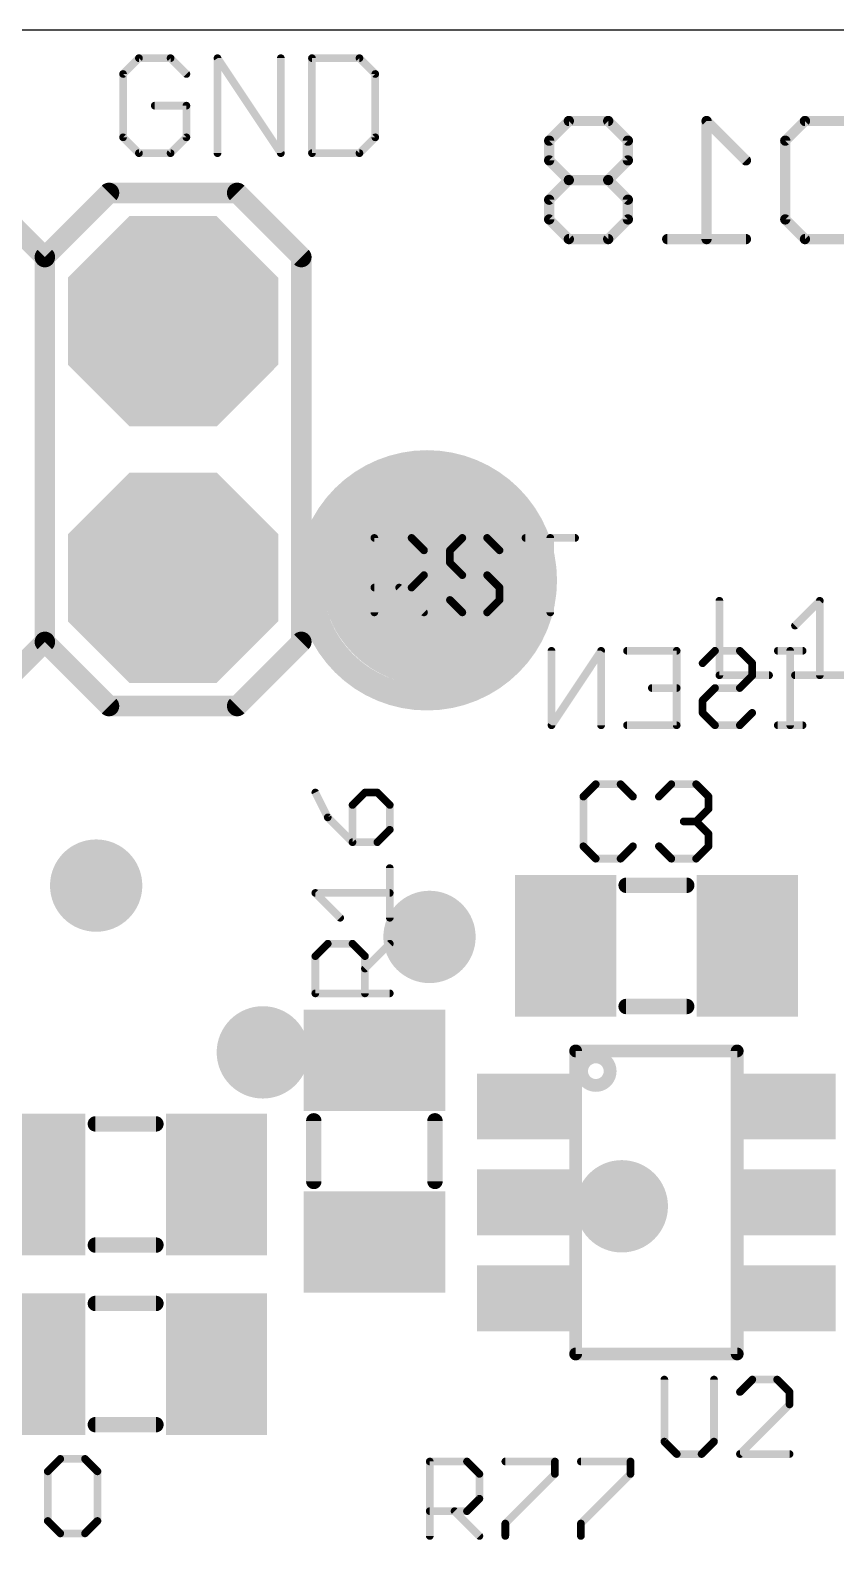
# Model space of a CAD drawing. Extents: x 0 to 96, y -11 to 42.
# Drawn here: x 72.75 to 80.73, y 27.05 to 42 of the extents above; entities that cross this region are included whole.
import ezdxf

# ---------------------------------------------------------------- set-up
doc = ezdxf.new("R2010")
doc.units = 0
for name, color, linetype in [('17', 82, 'CONTINUOUS'), ('18', 82, 'CONTINUOUS'), ('20', 7, 'CONTINUOUS'), ('21', 253, 'CONTINUOUS'), ('22', 253, 'CONTINUOUS'), ('29', 253, 'CONTINUOUS')]:
    doc.layers.add(name, color=color, linetype=linetype)

# ---------------------------------------------------------------- blocks, each defined once
blk = doc.blocks.new('RECT')
blk.add_solid([(-0.5, -0.5), (0.5, -0.5), (-0.5, 0.5), (0.5, 0.5)])
blk = doc.blocks.new('OCTAGONP')
at = {"const_width": 0.5}
blk.add_lwpolyline([(-0.25, -0.1036), (-0.25, 0.1036), (-0.1036, 0.25), (0.1036, 0.25), (0.25, 0.1036), (0.25, -0.1036), (0.1036, -0.25), (-0.1036, -0.25), (-0.25, -0.1036), (-0.25, 0.1036)], dxfattribs=at)
blk = doc.blocks.new('ROUNDV')
at = {"const_width": 0.5}
blk.add_lwpolyline([(0, -0.25, 1), (0, 0.25, 1), (0, -0.25)], format="xyb", dxfattribs=at)

msp = doc.modelspace()

# ---------------------------------------------------------------- linework, layer by layer
at = {"layer": '20'}
msp.add_line((88.0028, 41.9972), (7.9972, 41.9972), dxfattribs=at)
at = {"layer": '21'}
for points, const_width in [([(73.8295, 41.7203), (73.6727, 41.5635)], 0.0762), ([(74.143, 41.7203), (73.8295, 41.7203)], 0.0762), ([(74.2998, 41.5635), (74.143, 41.7203)], 0.0762), ([(74.6082, 40.7797), (74.6082, 41.7203)], 0.0762), ([(74.6082, 41.7203), (75.2353, 40.7797)], 0.0762), ([(75.2353, 40.7797), (75.2353, 41.7203)], 0.0762), ([(75.5437, 41.7203), (75.5437, 40.7797)], 0.0762), ([(76.014, 41.7203), (75.5437, 41.7203)], 0.0762), ([(76.1708, 41.5635), (76.014, 41.7203)], 0.0762), ([(73.6727, 41.5635), (73.6727, 40.9365)], 0.0762), ([(76.1708, 40.9365), (76.1708, 41.5635)], 0.0762), ([(74.2998, 41.25), (73.9862, 41.25)], 0.0762), ([(74.2998, 40.9365), (74.2998, 41.25)], 0.0762), ([(73.6727, 40.9365), (73.8295, 40.7797)], 0.0762), ([(74.143, 40.7797), (74.2998, 40.9365)], 0.0762), ([(76.014, 40.7797), (76.1708, 40.9365)], 0.0762), ([(73.8295, 40.7797), (74.143, 40.7797)], 0.0762), ([(75.5437, 40.7797), (76.014, 40.7797)], 0.0762), ([(72.263, 40.386), (72.898, 39.751)], 0.2032), ([(72.898, 39.751), (73.533, 40.386)], 0.2032), ([(73.533, 40.386), (74.803, 40.386)], 0.2032), ([(74.803, 40.386), (75.438, 39.751)], 0.2032), ([(72.898, 39.751), (72.898, 35.941)], 0.2032), ([(75.438, 39.751), (75.438, 35.941)], 0.2032), ([(76.1619, 36.2331), (76.1619, 36.9703)], 0.0762), ([(76.1619, 36.9703), (76.5305, 36.9703)], 0.0762), ([(76.5305, 36.9703), (76.6534, 36.8475)], 0.0762), ([(77.0332, 36.9703), (76.9103, 36.8475)], 0.0762), ([(77.2789, 36.9703), (77.0332, 36.9703)], 0.0762), ([(77.4018, 36.8475), (77.2789, 36.9703)], 0.0762), ([(77.6587, 36.9703), (78.1502, 36.9703)], 0.0762), ([(77.9045, 36.2331), (77.9045, 36.9703)], 0.0762), ([(76.6534, 36.8475), (76.6534, 36.6017)], 0.0762), ([(76.9103, 36.8475), (76.9103, 36.7246)], 0.0762), ([(76.6534, 36.6017), (76.5305, 36.4788)], 0.0762), ([(76.9103, 36.7246), (77.0332, 36.6017)], 0.0762), ([(77.0332, 36.6017), (77.2789, 36.6017)], 0.0762), ([(77.2789, 36.6017), (77.4018, 36.4788)], 0.0762), ([(76.5305, 36.4788), (76.1619, 36.4788)], 0.0762), ([(76.4076, 36.4788), (76.6534, 36.2331)], 0.0762), ([(77.4018, 36.4788), (77.4018, 36.356)], 0.0762), ([(77.0332, 36.2331), (76.9103, 36.356)], 0.0762), ([(77.4018, 36.356), (77.2789, 36.2331)], 0.0762), ([(79.58, 36.348), (79.58, 35.6108)], 0.0762), ([(80.3284, 36.1023), (80.5741, 36.348)], 0.0762), ([(80.5741, 36.348), (80.5741, 35.6108)], 0.0762), ([(77.2789, 36.2331), (77.0332, 36.2331)], 0.0762), ([(72.263, 35.306), (72.898, 35.941)], 0.2032), ([(72.898, 35.941), (73.533, 35.306)], 0.2032), ([(74.803, 35.306), (75.438, 35.941)], 0.2032), ([(79.58, 35.6108), (80.0715, 35.6108)], 0.0762), ([(80.3284, 35.6108), (80.8199, 35.6108)], 0.0762), ([(73.533, 35.306), (74.803, 35.306)], 0.2032), ([(78.3549, 34.5319), (78.232, 34.4091)], 0.0762), ([(78.6006, 34.5319), (78.3549, 34.5319)], 0.0762), ([(78.7235, 34.4091), (78.6006, 34.5319)], 0.0762), ([(78.9804, 34.4091), (79.1033, 34.5319)], 0.0762), ([(79.1033, 34.5319), (79.349, 34.5319)], 0.0762), ([(79.349, 34.5319), (79.4719, 34.4091)], 0.0762), ([(75.5771, 34.4495), (75.6999, 34.2038)], 0.0762), ([(76.0686, 34.4495), (75.9457, 34.3266)], 0.0762), ([(76.1914, 34.4495), (76.0686, 34.4495)], 0.0762), ([(76.3143, 34.3266), (76.1914, 34.4495)], 0.0762), ([(78.232, 34.4091), (78.232, 33.9176)], 0.0762), ([(79.4719, 34.4091), (79.4719, 34.2862)], 0.0762), ([(75.6999, 34.2038), (75.9457, 33.958)], 0.0762), ([(75.9457, 34.3266), (75.9457, 33.958)], 0.0762), ([(76.3143, 34.0809), (76.3143, 34.3266)], 0.0762), ([(79.4719, 34.2862), (79.349, 34.1633)], 0.0762), ([(76.1914, 33.958), (76.3143, 34.0809)], 0.0762), ([(79.349, 34.1633), (79.2262, 34.1633)], 0.0762), ([(79.349, 34.1633), (79.4719, 34.0404)], 0.0762), ([(79.4719, 34.0404), (79.4719, 33.9176)], 0.0762), ([(75.9457, 33.958), (76.1914, 33.958)], 0.0762), ([(78.232, 33.9176), (78.3549, 33.7947)], 0.0762), ([(78.6006, 33.7947), (78.7235, 33.9176)], 0.0762), ([(79.1033, 33.7947), (78.9804, 33.9176)], 0.0762), ([(79.4719, 33.9176), (79.349, 33.7947)], 0.0762), ([(78.3549, 33.7947), (78.6006, 33.7947)], 0.0762), ([(79.349, 33.7947), (79.1033, 33.7947)], 0.0762), ([(76.3143, 33.2096), (76.3143, 33.7011)], 0.0762), ([(75.8228, 33.2096), (75.5771, 33.4554)], 0.0762), ([(75.5771, 33.4554), (76.3143, 33.4554)], 0.0762), ([(78.6559, 33.5311), (79.2559, 33.5311)], 0.1524), ([(75.5771, 32.8298), (75.6999, 32.9527)], 0.0762), ([(75.6999, 32.9527), (75.9457, 32.9527)], 0.0762), ([(75.9457, 32.9527), (76.0686, 32.8298)], 0.0762), ([(76.0686, 32.7069), (76.3143, 32.9527)], 0.0762), ([(75.5771, 32.4612), (75.5771, 32.8298)], 0.0762), ([(76.0686, 32.8298), (76.0686, 32.4612)], 0.0762), ([(76.3143, 32.4612), (75.5771, 32.4612)], 0.0762), ([(78.6559, 32.3311), (79.2559, 32.3311)], 0.1524), ([(78.1559, 28.8911), (78.1559, 31.8911)], 0.127), ([(78.1559, 31.8911), (79.7559, 31.8911)], 0.127), ([(79.7559, 31.8911), (79.7559, 28.8911)], 0.127), ([(73.3981, 31.1689), (73.9981, 31.1689)], 0.1524), ([(75.5619, 30.5991), (75.5619, 31.1991)], 0.1524), ([(76.7619, 30.5991), (76.7619, 31.1991)], 0.1524), ([(73.3981, 29.9689), (73.9981, 29.9689)], 0.1524), ([(73.9981, 29.3909), (73.3981, 29.3909)], 0.1524), ([(79.7559, 28.8911), (78.1559, 28.8911)], 0.127), ([(79.0346, 28.6374), (79.0346, 28.0231)], 0.0762), ([(79.5261, 28.0231), (79.5261, 28.6374)], 0.0762), ([(79.9059, 28.6374), (79.783, 28.5146)], 0.0762), ([(80.1516, 28.6374), (79.9059, 28.6374)], 0.0762), ([(80.2745, 28.5146), (80.1516, 28.6374)], 0.0762), ([(80.2745, 28.3917), (80.2745, 28.5146)], 0.0762), ([(79.783, 27.9002), (80.2745, 28.3917)], 0.0762), ([(73.9981, 28.1909), (73.3981, 28.1909)], 0.1524), ([(79.0346, 28.0231), (79.1574, 27.9002)], 0.0762), ([(79.4032, 27.9002), (79.5261, 28.0231)], 0.0762), ([(76.7107, 27.0891), (76.7107, 27.8263)], 0.0762), ([(76.7107, 27.8263), (77.0793, 27.8263)], 0.0762), ([(77.0793, 27.8263), (77.2021, 27.7035)], 0.0762), ([(77.4591, 27.8263), (77.9506, 27.8263)], 0.0762), ([(77.9506, 27.8263), (77.9506, 27.7035)], 0.0762), ([(78.2075, 27.8263), (78.699, 27.8263)], 0.0762), ([(78.699, 27.8263), (78.699, 27.7035)], 0.0762), ([(79.1574, 27.9002), (79.4032, 27.9002)], 0.0762), ([(80.2745, 27.9002), (79.783, 27.9002)], 0.0762), ([(77.2021, 27.7035), (77.2021, 27.4577)], 0.0762), ([(77.9506, 27.7035), (77.4591, 27.212)], 0.0762), ([(78.699, 27.7035), (78.2075, 27.212)], 0.0762), ([(77.0793, 27.3348), (76.7107, 27.3348)], 0.0762), ([(76.9564, 27.3348), (77.2021, 27.0891)], 0.0762), ([(77.2021, 27.4577), (77.0793, 27.3348)], 0.0762), ([(77.4591, 27.212), (77.4591, 27.0891)], 0.0762), ([(78.2075, 27.212), (78.2075, 27.0891)], 0.0762)]:
    msp.add_lwpolyline(points, dxfattribs=dict(at, const_width=const_width))
for points, const_width in [([(73.8295, 41.7394, 1), (73.8295, 41.7013)], 0.0381), ([(73.8429, 41.7068, 1), (73.816, 41.7338)], 0.0381), ([(74.1565, 41.7338, 1), (74.1295, 41.7068)], 0.0381), ([(74.143, 41.7013, 1), (74.143, 41.7394)], 0.0381), ([(74.6241, 41.7309, 1), (74.5924, 41.7097)], 0.0381), ([(74.6273, 41.7203, 1), (74.5892, 41.7203)], 0.0381), ([(75.2543, 41.7203, 1), (75.2162, 41.7203)], 0.0381), ([(75.5437, 41.7394, 1), (75.5437, 41.7013)], 0.0381), ([(75.5628, 41.7203, 1), (75.5247, 41.7203)], 0.0381), ([(76.0275, 41.7338, 1), (76.0006, 41.7068)], 0.0381), ([(76.014, 41.7013, 1), (76.014, 41.7394)], 0.0381), ([(73.6917, 41.5635, 1), (73.6537, 41.5635)], 0.0381), ([(73.6592, 41.577, 1), (73.6862, 41.5501)], 0.0381), ([(74.2863, 41.5501, 1), (74.3132, 41.577)], 0.0381), ([(76.1899, 41.5635, 1), (76.1518, 41.5635)], 0.0381), ([(76.1573, 41.5501, 1), (76.1843, 41.577)], 0.0381), ([(73.9862, 41.2691, 1), (73.9862, 41.2309)], 0.0381), ([(74.3188, 41.25, 1), (74.2807, 41.25)], 0.0381), ([(74.2998, 41.2309, 1), (74.2998, 41.2691)], 0.0381), ([(73.6862, 40.9499, 1), (73.6592, 40.923)], 0.0381), ([(73.6537, 40.9365, 1), (73.6917, 40.9365)], 0.0381), ([(74.2807, 40.9365, 1), (74.3188, 40.9365)], 0.0381), ([(74.3132, 40.923, 1), (74.2863, 40.9499)], 0.0381), ([(76.1518, 40.9365, 1), (76.1899, 40.9365)], 0.0381), ([(76.1843, 40.923, 1), (76.1573, 40.9499)], 0.0381), ([(73.8295, 40.7988, 1), (73.8295, 40.7607)], 0.0381), ([(73.816, 40.7662, 1), (73.8429, 40.7932)], 0.0381), ([(74.1295, 40.7932, 1), (74.1565, 40.7662)], 0.0381), ([(74.143, 40.7607, 1), (74.143, 40.7988)], 0.0381), ([(75.2194, 40.7691, 1), (75.2511, 40.7903)], 0.0381), ([(75.5437, 40.7988, 1), (75.5437, 40.7607)], 0.0381), ([(76.0006, 40.7932, 1), (76.0275, 40.7662)], 0.0381), ([(76.014, 40.7607, 1), (76.014, 40.7988)], 0.0381), ([(74.5892, 40.7797, 1), (74.6273, 40.7797)], 0.0381), ([(75.2162, 40.7797, 1), (75.2543, 40.7797)], 0.0381), ([(75.5247, 40.7797, 1), (75.5628, 40.7797)], 0.0381), ([(73.533, 40.4368, 1), (73.533, 40.3352)], 0.1016), ([(73.5689, 40.3501, 1), (73.4971, 40.4219)], 0.1016), ([(74.8389, 40.4219, 1), (74.7671, 40.3501)], 0.1016), ([(74.803, 40.3352, 1), (74.803, 40.4368)], 0.1016), ([(72.9488, 39.751, 1), (72.8472, 39.751)], 0.1016), ([(72.8621, 39.7869, 1), (72.9339, 39.7151)], 0.1016), ([(72.8621, 39.7151, 1), (72.9339, 39.7869)], 0.1016), ([(75.4888, 39.751, 1), (75.3872, 39.751)], 0.1016), ([(75.4021, 39.7151, 1), (75.4739, 39.7869)], 0.1016), ([(76.1619, 36.9894, 1), (76.1619, 36.9513)], 0.0381), ([(76.1809, 36.9703, 1), (76.1429, 36.9703)], 0.0381), ([(76.544, 36.9838, 1), (76.517, 36.9569)], 0.0381), ([(76.5305, 36.9513, 1), (76.5305, 36.9894)], 0.0381), ([(77.0332, 36.9894, 1), (77.0332, 36.9513)], 0.0381), ([(77.0467, 36.9569, 1), (77.0197, 36.9838)], 0.0381), ([(77.2924, 36.9838, 1), (77.2655, 36.9569)], 0.0381), ([(77.2789, 36.9513, 1), (77.2789, 36.9894)], 0.0381), ([(77.6587, 36.9894, 1), (77.6587, 36.9513)], 0.0381), ([(77.9235, 36.9703, 1), (77.8854, 36.9703)], 0.0381), ([(78.1502, 36.9513, 1), (78.1502, 36.9894)], 0.0381), ([(76.6724, 36.8475, 1), (76.6343, 36.8475)], 0.0381), ([(76.6399, 36.834, 1), (76.6669, 36.8609)], 0.0381), ([(76.8968, 36.8609, 1), (76.9238, 36.834)], 0.0381), ([(76.9294, 36.8475, 1), (76.8913, 36.8475)], 0.0381), ([(77.3883, 36.834, 1), (77.4153, 36.8609)], 0.0381), ([(76.6343, 36.6017, 1), (76.6724, 36.6017)], 0.0381), ([(76.6669, 36.5882, 1), (76.6399, 36.6152)], 0.0381), ([(76.9238, 36.7381, 1), (76.8968, 36.7111)], 0.0381), ([(76.8913, 36.7246, 1), (76.9294, 36.7246)], 0.0381), ([(77.0332, 36.6208, 1), (77.0332, 36.5827)], 0.0381), ([(77.0197, 36.5882, 1), (77.0467, 36.6152)], 0.0381), ([(77.2924, 36.6152, 1), (77.2655, 36.5882)], 0.0381), ([(77.2789, 36.5827, 1), (77.2789, 36.6208)], 0.0381), ([(76.1619, 36.4979, 1), (76.1619, 36.4598)], 0.0381), ([(76.4211, 36.4923, 1), (76.3942, 36.4654)], 0.0381), ([(76.517, 36.4923, 1), (76.544, 36.4654)], 0.0381), ([(76.5305, 36.4598, 1), (76.5305, 36.4979)], 0.0381), ([(77.4209, 36.4788, 1), (77.3828, 36.4788)], 0.0381), ([(77.3883, 36.4654, 1), (77.4153, 36.4923)], 0.0381), ([(76.9238, 36.3694, 1), (76.8968, 36.3425)], 0.0381), ([(77.3828, 36.356, 1), (77.4209, 36.356)], 0.0381), ([(77.4153, 36.3425, 1), (77.3883, 36.3694)], 0.0381), ([(79.599, 36.348, 1), (79.5609, 36.348)], 0.0381), ([(80.5932, 36.348, 1), (80.5551, 36.348)], 0.0381), ([(80.5876, 36.3346, 1), (80.5607, 36.3615)], 0.0381), ([(76.1429, 36.2331, 1), (76.1809, 36.2331)], 0.0381), ([(76.6399, 36.2196, 1), (76.6669, 36.2466)], 0.0381), ([(77.0332, 36.2522, 1), (77.0332, 36.2141)], 0.0381), ([(77.0197, 36.2196, 1), (77.0467, 36.2466)], 0.0381), ([(77.2655, 36.2466, 1), (77.2924, 36.2196)], 0.0381), ([(77.2789, 36.2141, 1), (77.2789, 36.2522)], 0.0381), ([(77.8854, 36.2331, 1), (77.9235, 36.2331)], 0.0381), ([(72.9339, 35.9769, 1), (72.8621, 35.9051)], 0.1016), ([(72.9339, 35.9051, 1), (72.8621, 35.9769)], 0.1016), ([(75.4739, 35.9051, 1), (75.4021, 35.9769)], 0.1016), ([(80.3149, 36.1158, 1), (80.3419, 36.0888)], 0.0381), ([(72.8472, 35.941, 1), (72.9488, 35.941)], 0.1016), ([(75.3872, 35.941, 1), (75.4888, 35.941)], 0.1016), ([(79.58, 35.6299, 1), (79.58, 35.5918)], 0.0381), ([(79.5609, 35.6108, 1), (79.599, 35.6108)], 0.0381), ([(80.0715, 35.5918, 1), (80.0715, 35.6299)], 0.0381), ([(80.3284, 35.6299, 1), (80.3284, 35.5918)], 0.0381), ([(80.5551, 35.6108, 1), (80.5932, 35.6108)], 0.0381), ([(73.533, 35.3568, 1), (73.533, 35.2552)], 0.1016), ([(73.4971, 35.2701, 1), (73.5689, 35.3419)], 0.1016), ([(74.7671, 35.3419, 1), (74.8389, 35.2701)], 0.1016), ([(74.803, 35.2552, 1), (74.803, 35.3568)], 0.1016), ([(78.3549, 34.551, 1), (78.3549, 34.5129)], 0.0381), ([(78.3683, 34.5185, 1), (78.3414, 34.5454)], 0.0381), ([(78.6141, 34.5454, 1), (78.5871, 34.5185)], 0.0381), ([(78.6006, 34.5129, 1), (78.6006, 34.551)], 0.0381), ([(79.1033, 34.551, 1), (79.1033, 34.5129)], 0.0381), ([(79.1168, 34.5185, 1), (79.0898, 34.5454)], 0.0381), ([(79.3625, 34.5454, 1), (79.3356, 34.5185)], 0.0381), ([(79.349, 34.5129, 1), (79.349, 34.551)], 0.0381), ([(75.5941, 34.458, 1), (75.56, 34.441)], 0.0381), ([(76.0686, 34.4686, 1), (76.0686, 34.4305)], 0.0381), ([(76.082, 34.436, 1), (76.0551, 34.463)], 0.0381), ([(76.2049, 34.463, 1), (76.178, 34.436)], 0.0381), ([(76.1914, 34.4305, 1), (76.1914, 34.4686)], 0.0381), ([(78.2185, 34.4225, 1), (78.2455, 34.3956)], 0.0381), ([(78.251, 34.4091, 1), (78.213, 34.4091)], 0.0381), ([(78.71, 34.3956, 1), (78.737, 34.4225)], 0.0381), ([(78.9669, 34.4225, 1), (78.9939, 34.3956)], 0.0381), ([(79.4909, 34.4091, 1), (79.4529, 34.4091)], 0.0381), ([(79.4584, 34.3956, 1), (79.4854, 34.4225)], 0.0381), ([(75.7134, 34.2172, 1), (75.6865, 34.1903)], 0.0381), ([(75.6829, 34.1953, 1), (75.717, 34.2123)], 0.0381), ([(75.9647, 34.3266, 1), (75.9266, 34.3266)], 0.0381), ([(75.9322, 34.3401, 1), (75.9592, 34.3132)], 0.0381), ([(76.3333, 34.3266, 1), (76.2953, 34.3266)], 0.0381), ([(76.3008, 34.3132, 1), (76.3278, 34.3401)], 0.0381), ([(79.4529, 34.2862, 1), (79.4909, 34.2862)], 0.0381), ([(79.4854, 34.2727, 1), (79.4584, 34.2997)], 0.0381), ([(76.2953, 34.0809, 1), (76.3333, 34.0809)], 0.0381), ([(76.3278, 34.0674, 1), (76.3008, 34.0944)], 0.0381), ([(79.2262, 34.1824, 1), (79.2262, 34.1443)], 0.0381), ([(79.3625, 34.1768, 1), (79.3356, 34.1498)], 0.0381), ([(79.3356, 34.1768, 1), (79.3625, 34.1498)], 0.0381), ([(79.349, 34.1443, 1), (79.349, 34.1824)], 0.0381), ([(79.4909, 34.0404, 1), (79.4529, 34.0404)], 0.0381), ([(75.9457, 33.9771, 1), (75.9457, 33.939)], 0.0381), ([(75.9266, 33.958, 1), (75.9647, 33.958)], 0.0381), ([(75.9322, 33.9446, 1), (75.9592, 33.9715)], 0.0381), ([(76.178, 33.9715, 1), (76.2049, 33.9446)], 0.0381), ([(76.1914, 33.939, 1), (76.1914, 33.9771)], 0.0381), ([(78.2455, 33.931, 1), (78.2185, 33.9041)], 0.0381), ([(78.213, 33.9176, 1), (78.251, 33.9176)], 0.0381), ([(78.737, 33.9041, 1), (78.71, 33.931)], 0.0381), ([(78.9939, 33.931, 1), (78.9669, 33.9041)], 0.0381), ([(79.4529, 33.9176, 1), (79.4909, 33.9176)], 0.0381), ([(79.4584, 34.027, 1), (79.4854, 34.0539)], 0.0381), ([(79.4854, 33.9041, 1), (79.4584, 33.931)], 0.0381), ([(78.3549, 33.8137, 1), (78.3549, 33.7756)], 0.0381), ([(78.3414, 33.7812, 1), (78.3683, 33.8082)], 0.0381), ([(78.5871, 33.8082, 1), (78.6141, 33.7812)], 0.0381), ([(78.6006, 33.7756, 1), (78.6006, 33.8137)], 0.0381), ([(79.1033, 33.8137, 1), (79.1033, 33.7756)], 0.0381), ([(79.0898, 33.7812, 1), (79.1168, 33.8082)], 0.0381), ([(79.3356, 33.8082, 1), (79.3625, 33.7812)], 0.0381), ([(79.349, 33.7756, 1), (79.349, 33.8137)], 0.0381), ([(76.3333, 33.7011, 1), (76.2953, 33.7011)], 0.0381), ([(75.5771, 33.4744, 1), (75.5771, 33.4363)], 0.0381), ([(75.5905, 33.4688, 1), (75.5636, 33.4419)], 0.0381), ([(76.3143, 33.4363, 1), (76.3143, 33.4744)], 0.0381), ([(78.6559, 33.5692, 1), (78.6559, 33.493)], 0.0762), ([(79.2559, 33.493, 1), (79.2559, 33.5692)], 0.0762), ([(75.8093, 33.1961, 1), (75.8363, 33.2231)], 0.0381), ([(76.2953, 33.2096, 1), (76.3333, 33.2096)], 0.0381), ([(75.6999, 32.9717, 1), (75.6999, 32.9336)], 0.0381), ([(75.7134, 32.9392, 1), (75.6865, 32.9662)], 0.0381), ([(75.9592, 32.9662, 1), (75.9322, 32.9392)], 0.0381), ([(75.9457, 32.9336, 1), (75.9457, 32.9717)], 0.0381), ([(76.3278, 32.9392, 1), (76.3008, 32.9662)], 0.0381), ([(75.5636, 32.8433, 1), (75.5905, 32.8163)], 0.0381), ([(75.5961, 32.8298, 1), (75.558, 32.8298)], 0.0381), ([(76.0876, 32.8298, 1), (76.0495, 32.8298)], 0.0381), ([(76.0551, 32.7204, 1), (76.082, 32.6935)], 0.0381), ([(76.0551, 32.8163, 1), (76.082, 32.8433)], 0.0381), ([(75.5771, 32.4802, 1), (75.5771, 32.4421)], 0.0381), ([(75.558, 32.4612, 1), (75.5961, 32.4612)], 0.0381), ([(76.0495, 32.4612, 1), (76.0876, 32.4612)], 0.0381), ([(76.3143, 32.4421, 1), (76.3143, 32.4802)], 0.0381), ([(78.6559, 32.3692, 1), (78.6559, 32.293)], 0.0762), ([(79.2559, 32.293, 1), (79.2559, 32.3692)], 0.0762), ([(78.1877, 31.8911, 1), (78.1242, 31.8911)], 0.0635), ([(78.1559, 31.9229, 1), (78.1559, 31.8594)], 0.0635), ([(78.3559, 31.5497, 1), (78.3559, 31.8325, 1), (78.3559, 31.5497)], 0.127), ([(79.7876, 31.8911, 1), (79.7241, 31.8911)], 0.0635), ([(79.7559, 31.8594, 1), (79.7559, 31.9229)], 0.0635), ([(73.3981, 31.207, 1), (73.3981, 31.1308)], 0.0762), ([(73.9981, 31.1308, 1), (73.9981, 31.207)], 0.0762), ([(75.6, 31.1991, 1), (75.5238, 31.1991)], 0.0762), ([(76.8, 31.1991, 1), (76.7238, 31.1991)], 0.0762), ([(75.5238, 30.5991, 1), (75.6, 30.5991)], 0.0762), ([(76.7238, 30.5991, 1), (76.8, 30.5991)], 0.0762), ([(73.3981, 30.007, 1), (73.3981, 29.9308)], 0.0762), ([(73.9981, 29.9308, 1), (73.9981, 30.007)], 0.0762), ([(73.3981, 29.429, 1), (73.3981, 29.3528)], 0.0762), ([(73.9981, 29.3528, 1), (73.9981, 29.429)], 0.0762), ([(78.1559, 28.9229, 1), (78.1559, 28.8594)], 0.0635), ([(78.1242, 28.8911, 1), (78.1877, 28.8911)], 0.0635), ([(79.7241, 28.8911, 1), (79.7876, 28.8911)], 0.0635), ([(79.7559, 28.8594, 1), (79.7559, 28.9229)], 0.0635), ([(79.0536, 28.6374, 1), (79.0155, 28.6374)], 0.0381), ([(79.5451, 28.6374, 1), (79.507, 28.6374)], 0.0381), ([(79.9059, 28.6565, 1), (79.9059, 28.6184)], 0.0381), ([(79.9193, 28.624, 1), (79.8924, 28.6509)], 0.0381), ([(80.1651, 28.6509, 1), (80.1381, 28.624)], 0.0381), ([(80.1516, 28.6184, 1), (80.1516, 28.6565)], 0.0381), ([(80.2935, 28.5146, 1), (80.2554, 28.5146)], 0.0381), ([(79.7695, 28.528, 1), (79.7965, 28.5011)], 0.0381), ([(80.2554, 28.3917, 1), (80.2935, 28.3917)], 0.0381), ([(80.261, 28.5011, 1), (80.2879, 28.528)], 0.0381), ([(80.2879, 28.3782, 1), (80.261, 28.4052)], 0.0381), ([(73.3981, 28.229, 1), (73.3981, 28.1528)], 0.0762), ([(73.9981, 28.1528, 1), (73.9981, 28.229)], 0.0762), ([(79.048, 28.0365, 1), (79.0211, 28.0096)], 0.0381), ([(79.0155, 28.0231, 1), (79.0536, 28.0231)], 0.0381), ([(79.507, 28.0231, 1), (79.5451, 28.0231)], 0.0381), ([(79.5395, 28.0096, 1), (79.5126, 28.0365)], 0.0381), ([(76.7107, 27.8454, 1), (76.7107, 27.8073)], 0.0381), ([(76.7297, 27.8263, 1), (76.6916, 27.8263)], 0.0381), ([(77.0927, 27.8398, 1), (77.0658, 27.8129)], 0.0381), ([(77.0793, 27.8073, 1), (77.0793, 27.8454)], 0.0381), ([(77.4591, 27.8454, 1), (77.4591, 27.8073)], 0.0381), ([(77.9696, 27.8263, 1), (77.9315, 27.8263)], 0.0381), ([(77.9506, 27.8073, 1), (77.9506, 27.8454)], 0.0381), ([(78.2075, 27.8454, 1), (78.2075, 27.8073)], 0.0381), ([(78.718, 27.8263, 1), (78.6799, 27.8263)], 0.0381), ([(78.699, 27.8073, 1), (78.699, 27.8454)], 0.0381), ([(79.1574, 27.9193, 1), (79.1574, 27.8812)], 0.0381), ([(79.144, 27.8867, 1), (79.1709, 27.9137)], 0.0381), ([(79.3897, 27.9137, 1), (79.4167, 27.8867)], 0.0381), ([(79.4032, 27.8812, 1), (79.4032, 27.9193)], 0.0381), ([(79.783, 27.9193, 1), (79.783, 27.8812)], 0.0381), ([(79.7695, 27.9137, 1), (79.7965, 27.8867)], 0.0381), ([(80.2745, 27.8812, 1), (80.2745, 27.9193)], 0.0381), ([(77.2212, 27.7035, 1), (77.1831, 27.7035)], 0.0381), ([(77.1887, 27.69, 1), (77.2156, 27.7169)], 0.0381), ([(77.9315, 27.7035, 1), (77.9696, 27.7035)], 0.0381), ([(77.964, 27.69, 1), (77.9371, 27.7169)], 0.0381), ([(78.6799, 27.7035, 1), (78.718, 27.7035)], 0.0381), ([(78.7124, 27.69, 1), (78.6855, 27.7169)], 0.0381), ([(76.7107, 27.3539, 1), (76.7107, 27.3158)], 0.0381), ([(76.9699, 27.3483, 1), (76.9429, 27.3214)], 0.0381), ([(77.0658, 27.3483, 1), (77.0927, 27.3214)], 0.0381), ([(77.0793, 27.3158, 1), (77.0793, 27.3539)], 0.0381), ([(77.1831, 27.4577, 1), (77.2212, 27.4577)], 0.0381), ([(77.2156, 27.4442, 1), (77.1887, 27.4712)], 0.0381), ([(77.4781, 27.212, 1), (77.44, 27.212)], 0.0381), ([(77.4456, 27.2254, 1), (77.4725, 27.1985)], 0.0381), ([(78.2265, 27.212, 1), (78.1884, 27.212)], 0.0381), ([(78.194, 27.2254, 1), (78.221, 27.1985)], 0.0381), ([(76.6916, 27.0891, 1), (76.7297, 27.0891)], 0.0381), ([(77.1887, 27.0756, 1), (77.2156, 27.1026)], 0.0381), ([(77.44, 27.0891, 1), (77.4781, 27.0891)], 0.0381), ([(78.1884, 27.0891, 1), (78.2265, 27.0891)], 0.0381)]:
    msp.add_lwpolyline(points, format="xyb", dxfattribs=dict(at, const_width=const_width))
at = {"layer": '22'}
for points, const_width in [([(78.0882, 41.0982), (77.8933, 40.9033)], 0.1016), ([(78.478, 41.0982), (78.0882, 41.0982)], 0.1016), ([(78.6729, 40.9033), (78.478, 41.0982)], 0.1016), ([(79.8423, 40.7084), (79.4525, 41.0982)], 0.1016), ([(79.4525, 41.0982), (79.4525, 39.9288)], 0.1016), ([(80.2321, 40.9033), (80.427, 41.0982)], 0.1016), ([(80.427, 41.0982), (80.8168, 41.0982)], 0.1016), ([(77.8933, 40.9033), (77.8933, 40.7084)], 0.1016), ([(78.6729, 40.7084), (78.6729, 40.9033)], 0.1016), ([(80.2321, 40.1237), (80.2321, 40.9033)], 0.1016), ([(77.8933, 40.7084), (78.0882, 40.5135)], 0.1016), ([(78.478, 40.5135), (78.6729, 40.7084)], 0.1016), ([(78.0882, 40.5135), (77.8933, 40.3186)], 0.1016), ([(78.478, 40.5135), (78.0882, 40.5135)], 0.1016), ([(78.6729, 40.3186), (78.478, 40.5135)], 0.1016), ([(77.8933, 40.3186), (77.8933, 40.1237)], 0.1016), ([(78.6729, 40.1237), (78.6729, 40.3186)], 0.1016), ([(77.8933, 40.1237), (78.0882, 39.9288)], 0.1016), ([(78.478, 39.9288), (78.6729, 40.1237)], 0.1016), ([(80.427, 39.9288), (80.2321, 40.1237)], 0.1016), ([(78.0882, 39.9288), (78.478, 39.9288)], 0.1016), ([(79.8423, 39.9288), (79.0627, 39.9288)], 0.1016), ([(80.8168, 39.9288), (80.427, 39.9288)], 0.1016), ([(78.4079, 35.8527), (77.9164, 35.1155)], 0.0762), ([(77.9164, 35.1155), (77.9164, 35.8527)], 0.0762), ([(78.4079, 35.1155), (78.4079, 35.8527)], 0.0762), ([(78.6649, 35.8527), (79.1563, 35.8527)], 0.0762), ([(79.1563, 35.8527), (79.1563, 35.1155)], 0.0762), ([(79.4133, 35.7299), (79.5361, 35.8527)], 0.0762), ([(79.5361, 35.8527), (79.7819, 35.8527)], 0.0762), ([(79.7819, 35.8527), (79.9048, 35.7299)], 0.0762), ([(80.4037, 35.8527), (80.158, 35.8527)], 0.0762), ([(80.2808, 35.1155), (80.2808, 35.8527)], 0.0762), ([(79.9048, 35.7299), (79.9048, 35.607)], 0.0762), ([(79.9048, 35.607), (79.7819, 35.4841)], 0.0762), ([(79.1563, 35.4841), (78.9106, 35.4841)], 0.0762), ([(79.5361, 35.4841), (79.4133, 35.3612)], 0.0762), ([(79.7819, 35.4841), (79.5361, 35.4841)], 0.0762), ([(79.4133, 35.3612), (79.4133, 35.2384)], 0.0762), ([(79.4133, 35.2384), (79.5361, 35.1155)], 0.0762), ([(79.7819, 35.1155), (79.9048, 35.2384)], 0.0762), ([(79.1563, 35.1155), (78.6649, 35.1155)], 0.0762), ([(79.5361, 35.1155), (79.7819, 35.1155)], 0.0762), ([(80.4037, 35.1155), (80.158, 35.1155)], 0.0762), ([(72.9272, 27.7289), (73.0501, 27.8517)], 0.0762), ([(73.0501, 27.8517), (73.2958, 27.8517)], 0.0762), ([(73.2958, 27.8517), (73.4187, 27.7289)], 0.0762), ([(72.9272, 27.2374), (72.9272, 27.7289)], 0.0762), ([(73.4187, 27.7289), (73.4187, 27.2374)], 0.0762), ([(73.0501, 27.1145), (72.9272, 27.2374)], 0.0762), ([(73.4187, 27.2374), (73.2958, 27.1145)], 0.0762), ([(73.2958, 27.1145), (73.0501, 27.1145)], 0.0762)]:
    msp.add_lwpolyline(points, dxfattribs=dict(at, const_width=const_width))
for points, const_width in [([(78.0882, 41.1236, 1), (78.0882, 41.0728)], 0.0508), ([(78.1062, 41.0802, 1), (78.0703, 41.1162)], 0.0508), ([(78.496, 41.1162, 1), (78.4601, 41.0802)], 0.0508), ([(78.478, 41.0728, 1), (78.478, 41.1236)], 0.0508), ([(79.4705, 41.1162, 1), (79.4346, 41.0802)], 0.0508), ([(79.4779, 41.0982, 1), (79.4271, 41.0982)], 0.0508), ([(80.427, 41.1236, 1), (80.427, 41.0728)], 0.0508), ([(80.445, 41.0802, 1), (80.4091, 41.1162)], 0.0508), ([(77.9187, 40.9033, 1), (77.8679, 40.9033)], 0.0508), ([(78.6983, 40.9033, 1), (78.6475, 40.9033)], 0.0508), ([(80.2575, 40.9033, 1), (80.2067, 40.9033)], 0.0508), ([(77.8754, 40.9213, 1), (77.9113, 40.8853)], 0.0508), ([(78.655, 40.8853, 1), (78.6909, 40.9213)], 0.0508), ([(80.2142, 40.9213, 1), (80.2501, 40.8853)], 0.0508), ([(77.9113, 40.7264, 1), (77.8754, 40.6904)], 0.0508), ([(77.8679, 40.7084, 1), (77.9187, 40.7084)], 0.0508), ([(78.6475, 40.7084, 1), (78.6983, 40.7084)], 0.0508), ([(78.6909, 40.6904, 1), (78.655, 40.7264)], 0.0508), ([(79.8244, 40.6904, 1), (79.8603, 40.7264)], 0.0508), ([(78.0882, 40.5389, 1), (78.0882, 40.4881)], 0.0508), ([(78.1062, 40.4955, 1), (78.0703, 40.5315)], 0.0508), ([(78.0703, 40.4955, 1), (78.1062, 40.5315)], 0.0508), ([(78.496, 40.5315, 1), (78.4601, 40.4955)], 0.0508), ([(78.4601, 40.5315, 1), (78.496, 40.4955)], 0.0508), ([(78.478, 40.4881, 1), (78.478, 40.5389)], 0.0508), ([(77.9187, 40.3186, 1), (77.8679, 40.3186)], 0.0508), ([(77.8754, 40.3366, 1), (77.9113, 40.3006)], 0.0508), ([(78.6983, 40.3186, 1), (78.6475, 40.3186)], 0.0508), ([(78.655, 40.3006, 1), (78.6909, 40.3366)], 0.0508), ([(77.9113, 40.1417, 1), (77.8754, 40.1057)], 0.0508), ([(77.8679, 40.1237, 1), (77.9187, 40.1237)], 0.0508), ([(78.6475, 40.1237, 1), (78.6983, 40.1237)], 0.0508), ([(78.6909, 40.1057, 1), (78.655, 40.1417)], 0.0508), ([(80.2501, 40.1417, 1), (80.2142, 40.1057)], 0.0508), ([(80.2067, 40.1237, 1), (80.2575, 40.1237)], 0.0508), ([(78.0882, 39.9542, 1), (78.0882, 39.9034)], 0.0508), ([(78.0703, 39.9108, 1), (78.1062, 39.9468)], 0.0508), ([(78.4601, 39.9468, 1), (78.496, 39.9108)], 0.0508), ([(78.478, 39.9034, 1), (78.478, 39.9542)], 0.0508), ([(79.0627, 39.9542, 1), (79.0627, 39.9034)], 0.0508), ([(79.4271, 39.9288, 1), (79.4779, 39.9288)], 0.0508), ([(79.8423, 39.9034, 1), (79.8423, 39.9542)], 0.0508), ([(80.427, 39.9542, 1), (80.427, 39.9034)], 0.0508), ([(80.4091, 39.9108, 1), (80.445, 39.9468)], 0.0508), ([(76.6826, 35.3889, 1), (76.6826, 37.7123, 1), (76.6826, 35.3889)], 0.254), ([(77.9355, 35.8527, 1), (77.8974, 35.8527)], 0.0381), ([(78.427, 35.8527, 1), (78.3889, 35.8527)], 0.0381), ([(78.4238, 35.8422, 1), (78.3921, 35.8633)], 0.0381), ([(78.6649, 35.8718, 1), (78.6649, 35.8337)], 0.0381), ([(79.1754, 35.8527, 1), (79.1373, 35.8527)], 0.0381), ([(79.1563, 35.8337, 1), (79.1563, 35.8718)], 0.0381), ([(79.5361, 35.8718, 1), (79.5361, 35.8337)], 0.0381), ([(79.5496, 35.8393, 1), (79.5227, 35.8662)], 0.0381), ([(79.7954, 35.8662, 1), (79.7684, 35.8393)], 0.0381), ([(79.7819, 35.8337, 1), (79.7819, 35.8718)], 0.0381), ([(80.158, 35.8718, 1), (80.158, 35.8337)], 0.0381), ([(80.2999, 35.8527, 1), (80.2618, 35.8527)], 0.0381), ([(80.4037, 35.8337, 1), (80.4037, 35.8718)], 0.0381), ([(79.3998, 35.7433, 1), (79.4267, 35.7164)], 0.0381), ([(79.9238, 35.7299, 1), (79.8857, 35.7299)], 0.0381), ([(79.8913, 35.7164, 1), (79.9182, 35.7433)], 0.0381), ([(79.8857, 35.607, 1), (79.9238, 35.607)], 0.0381), ([(79.9182, 35.5935, 1), (79.8913, 35.6205)], 0.0381), ([(78.9106, 35.5032, 1), (78.9106, 35.4651)], 0.0381), ([(79.1563, 35.4651, 1), (79.1563, 35.5032)], 0.0381), ([(79.5361, 35.5032, 1), (79.5361, 35.4651)], 0.0381), ([(79.5496, 35.4706, 1), (79.5227, 35.4976)], 0.0381), ([(79.7684, 35.4976, 1), (79.7954, 35.4706)], 0.0381), ([(79.7819, 35.4651, 1), (79.7819, 35.5032)], 0.0381), ([(79.4323, 35.3612, 1), (79.3942, 35.3612)], 0.0381), ([(79.3998, 35.3747, 1), (79.4267, 35.3478)], 0.0381), ([(79.4267, 35.2518, 1), (79.3998, 35.2249)], 0.0381), ([(79.9182, 35.2249, 1), (79.8913, 35.2518)], 0.0381), ([(77.9006, 35.1261, 1), (77.9323, 35.1049)], 0.0381), ([(77.8974, 35.1155, 1), (77.9355, 35.1155)], 0.0381), ([(78.3889, 35.1155, 1), (78.427, 35.1155)], 0.0381), ([(78.6649, 35.1346, 1), (78.6649, 35.0965)], 0.0381), ([(79.1373, 35.1155, 1), (79.1754, 35.1155)], 0.0381), ([(79.1563, 35.0965, 1), (79.1563, 35.1346)], 0.0381), ([(79.3942, 35.2384, 1), (79.4323, 35.2384)], 0.0381), ([(79.5361, 35.1346, 1), (79.5361, 35.0965)], 0.0381), ([(79.5227, 35.102, 1), (79.5496, 35.129)], 0.0381), ([(79.7684, 35.129, 1), (79.7954, 35.102)], 0.0381), ([(79.7819, 35.0965, 1), (79.7819, 35.1346)], 0.0381), ([(80.158, 35.1346, 1), (80.158, 35.0965)], 0.0381), ([(80.2618, 35.1155, 1), (80.2999, 35.1155)], 0.0381), ([(80.4037, 35.0965, 1), (80.4037, 35.1346)], 0.0381), ([(73.0501, 27.8708, 1), (73.0501, 27.8327)], 0.0381), ([(73.0636, 27.8383, 1), (73.0366, 27.8652)], 0.0381), ([(73.3093, 27.8652, 1), (73.2824, 27.8383)], 0.0381), ([(73.2958, 27.8327, 1), (73.2958, 27.8708)], 0.0381), ([(72.9137, 27.7423, 1), (72.9407, 27.7154)], 0.0381), ([(72.9463, 27.7289, 1), (72.9082, 27.7289)], 0.0381), ([(73.4377, 27.7289, 1), (73.3997, 27.7289)], 0.0381), ([(73.4052, 27.7154, 1), (73.4322, 27.7423)], 0.0381), ([(72.9407, 27.2508, 1), (72.9137, 27.2239)], 0.0381), ([(72.9082, 27.2374, 1), (72.9463, 27.2374)], 0.0381), ([(73.3997, 27.2374, 1), (73.4377, 27.2374)], 0.0381), ([(73.4322, 27.2239, 1), (73.4052, 27.2508)], 0.0381), ([(73.0501, 27.1335, 1), (73.0501, 27.0954)], 0.0381), ([(73.0366, 27.101, 1), (73.0636, 27.128)], 0.0381), ([(73.2824, 27.128, 1), (73.3093, 27.101)], 0.0381), ([(73.2958, 27.0954, 1), (73.2958, 27.1335)], 0.0381)]:
    msp.add_lwpolyline(points, format="xyb", dxfattribs=dict(at, const_width=const_width))

# ---------------------------------------------------------------- block references
at = {"layer": '17', "xscale": 1.8796, "yscale": 1.8796}
for p in [(74.168, 39.116), (74.168, 39.116), (74.168, 36.576), (74.168, 36.576)]:
    msp.add_blockref('OCTAGONP', p, dxfattribs=at)
at = {"layer": '18'}
for p, xscale, yscale in [((76.708, 36.576), 1.9304, 1.9304), ((73.406, 33.528), 0.9144, 0.9144), ((76.708, 33.02), 0.9144, 0.9144), ((75.057, 31.877), 0.9144, 0.9144), ((78.613, 30.353), 0.9144, 0.9144)]:
    msp.add_blockref('ROUNDV', p, dxfattribs=dict(at, xscale=xscale, yscale=yscale))
at = {"layer": '29'}
for name, p, xscale, yscale in [('OCTAGONP', (74.168, 39.116), 2.0828, 2.0828), ('OCTAGONP', (74.168, 36.576), 2.0828, 2.0828), ('ROUNDV', (76.708, 36.576), 2.1336, 2.1336), ('RECT', (78.0559, 32.9311), 1.0032, 1.4032), ('RECT', (79.8559, 32.9311), 1.0032, 1.4032), ('RECT', (72.7981, 30.5689), 1.0032, 1.4032), ('RECT', (74.5981, 30.5689), 1.0032, 1.4032)]:
    msp.add_blockref(name, p, dxfattribs=dict(at, xscale=xscale, yscale=yscale))
for p, xscale, yscale, rotation in [((76.1619, 31.7991), 1.0032, 1.4032, 90), ((77.6809, 31.3411), 0.6532, 1.0032, 270), ((80.2309, 31.3411), 0.6532, 1.0032, 270), ((77.6809, 30.3911), 0.6532, 1.0032, 270), ((80.2309, 30.3911), 0.6532, 1.0032, 270), ((76.1619, 29.9991), 1.0032, 1.4032, 90), ((77.6809, 29.4411), 0.6532, 1.0032, 270), ((80.2309, 29.4411), 0.6532, 1.0032, 270), ((72.7981, 28.7909), 1.0032, 1.4032, 180), ((74.5981, 28.7909), 1.0032, 1.4032, 180)]:
    msp.add_blockref('RECT', p, dxfattribs=dict(at, xscale=xscale, yscale=yscale, rotation=rotation))

doc.saveas('drawing.dxf')
